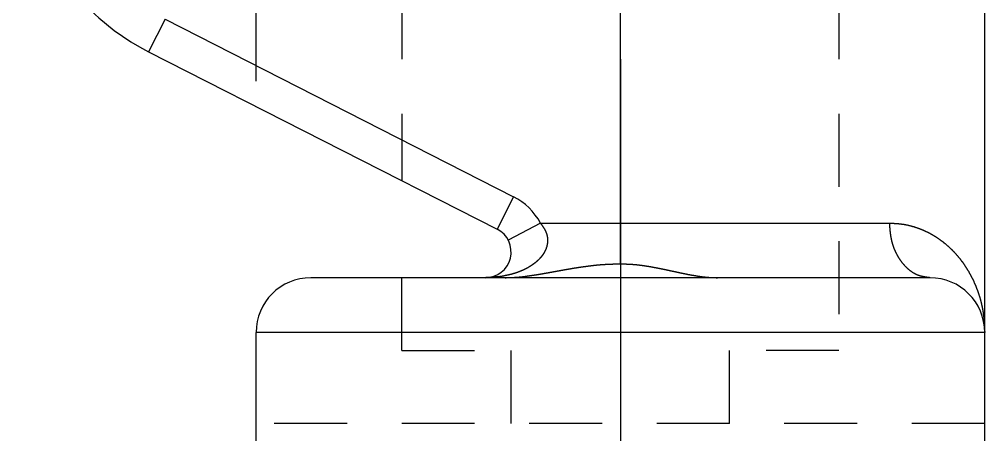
# Model space of a CAD drawing. Extents: x 78 to 520, y 41 to 313.
# Drawn here: x 331.96 to 358.46, y 182.39 to 193.8 of the extents above; entities that cross this region are included whole.
import ezdxf

# ---------------------------------------------------------------- set-up
doc = ezdxf.new("R2010")
doc.units = 0
doc.linetypes.add('CENTER', pattern=[17.5, 13, -1.5, 1.5, -1.5])
doc.linetypes.add('DASHED', pattern=[3.5, 2, -1.5])
doc.layers.get('0').update_dxf_attribs({"linetype": 'CONTINUOUS'})
doc.layers.add('CENTER', color=1, linetype='CENTER')

msp = doc.modelspace()

# ---------------------------------------------------------------- linework, layer by layer
at = {"color": 3, "linetype": 'DASHED'}
for p, q in [((342.455, 208.703), (342.455, 189.381)), ((354.455, 208.703), (354.455, 184.703)), ((342.455, 184.703), (342.455, 186.703)), ((342.455, 184.703), (345.455, 184.703)), ((345.455, 182.703), (345.455, 184.703)), ((351.455, 182.703), (351.455, 184.703)), ((354.455, 184.703), (351.455, 184.703)), ((358.455, 182.703), (338.455, 182.703))]:
    msp.add_line(p, q, dxfattribs=at)
at = {"color": 7, "linetype": 'CONTINUOUS'}
for p, q in [((358.455, 178.703), (358.455, 207.203)), ((348.455, 187.085), (348.455, 204.203)), ((335.959, 193.802), (335.505, 192.911)), ((335.959, 193.802), (345.524, 188.929)), ((335.505, 192.911), (345.07, 188.037)), ((345.524, 188.929), (345.07, 188.037)), ((346.259, 188.203), (345.374, 187.737)), ((346.259, 188.203), (355.847, 188.203)), ((356.955, 186.703), (339.955, 186.703)), ((358.455, 185.203), (338.455, 185.203)), ((338.455, 178.703), (338.455, 185.203))]:
    msp.add_line(p, q, dxfattribs=at)
at = {"color": 7}
for points in [[(346.26, 188.203, 0), (346.264, 188.198, 0), (346.267, 188.193, 0), (346.271, 188.188, 0), (346.275, 188.182, 0), (346.279, 188.177, 0), (346.283, 188.172, 0), (346.287, 188.166, 0), (346.291, 188.161, 0), (346.295, 188.156, 0), (346.299, 188.151, 0), (346.302, 188.145, 0), (346.306, 188.14, 0), (346.31, 188.135, 0), (346.314, 188.129, 0), (346.318, 188.124, 0), (346.321, 188.118, 0), (346.325, 188.113, 0), (346.329, 188.108, 0), (346.332, 188.102, 0), (346.336, 188.097, 0), (346.34, 188.091, 0), (346.343, 188.086, 0), (346.347, 188.08, 0), (346.35, 188.075, 0), (346.354, 188.07, 0), (346.357, 188.064, 0), (346.361, 188.058, 0), (346.364, 188.053, 0), (346.367, 188.047, 0), (346.37, 188.042, 0), (346.374, 188.036, 0), (346.377, 188.03, 0), (346.38, 188.025, 0), (346.383, 188.019, 0), (346.386, 188.013, 0), (346.389, 188.008, 0), (346.392, 188.002, 0), (346.395, 187.996, 0), (346.398, 187.99, 0), (346.4, 187.984, 0), (346.403, 187.978, 0), (346.406, 187.972, 0), (346.408, 187.966, 0), (346.411, 187.96, 0), (346.413, 187.954, 0), (346.415, 187.948, 0), (346.418, 187.942, 0), (346.42, 187.936, 0), (346.422, 187.93, 0), (346.424, 187.924, 0), (346.426, 187.918, 0), (346.428, 187.911, 0), (346.43, 187.905, 0), (346.432, 187.899, 0), (346.434, 187.893, 0), (346.435, 187.886, 0), (346.437, 187.88, 0), (346.439, 187.874, 0), (346.44, 187.867, 0), (346.442, 187.861, 0), (346.443, 187.854, 0), (346.444, 187.848, 0), (346.445, 187.841, 0), (346.447, 187.835, 0), (346.448, 187.829, 0), (346.449, 187.822, 0), (346.45, 187.816, 0), (346.451, 187.809, 0), (346.451, 187.803, 0), (346.452, 187.796, 0), (346.453, 187.789, 0), (346.453, 187.783, 0), (346.454, 187.776, 0), (346.454, 187.77, 0), (346.455, 187.763, 0), (346.455, 187.757, 0), (346.455, 187.75, 0), (346.456, 187.744, 0), (346.456, 187.737, 0), (346.456, 187.731, 0), (346.456, 187.724, 0), (346.456, 187.717, 0), (346.455, 187.711, 0), (346.455, 187.704, 0), (346.455, 187.698, 0), (346.455, 187.691, 0), (346.454, 187.685, 0), (346.454, 187.678, 0), (346.453, 187.672, 0), (346.453, 187.665, 0), (346.452, 187.659, 0), (346.451, 187.652, 0), (346.45, 187.646, 0), (346.449, 187.639, 0), (346.448, 187.633, 0), (346.447, 187.626, 0), (346.446, 187.62, 0), (346.445, 187.613, 0), (346.444, 187.607, 0), (346.443, 187.601, 0), (346.441, 187.594, 0), (346.44, 187.588, 0), (346.438, 187.581, 0), (346.437, 187.575, 0), (346.435, 187.569, 0), (346.434, 187.562, 0), (346.432, 187.556, 0), (346.43, 187.55, 0), (346.428, 187.544, 0), (346.426, 187.537, 0), (346.424, 187.531, 0), (346.422, 187.525, 0), (346.42, 187.519, 0), (346.418, 187.512, 0), (346.416, 187.506, 0), (346.414, 187.5, 0), (346.411, 187.494, 0), (346.409, 187.488, 0), (346.406, 187.482, 0), (346.404, 187.476, 0), (346.401, 187.47, 0), (346.399, 187.464, 0), (346.396, 187.458, 0), (346.393, 187.452, 0), (346.391, 187.446, 0), (346.388, 187.44, 0), (346.385, 187.434, 0), (346.382, 187.429, 0), (346.379, 187.423, 0), (346.376, 187.417, 0), (346.373, 187.411, 0), (346.37, 187.406, 0), (346.367, 187.4, 0), (346.363, 187.394, 0), (346.36, 187.388, 0), (346.357, 187.383, 0), (346.353, 187.377, 0), (346.35, 187.372, 0), (346.347, 187.366, 0), (346.343, 187.361, 0), (346.34, 187.355, 0), (346.336, 187.35, 0), (346.332, 187.344, 0), (346.329, 187.339, 0), (346.325, 187.333, 0), (346.321, 187.328, 0), (346.317, 187.323, 0), (346.314, 187.317, 0), (346.31, 187.312, 0), (346.306, 187.307, 0), (346.302, 187.302, 0), (346.298, 187.296, 0), (346.294, 187.291, 0), (346.29, 187.286, 0), (346.286, 187.281, 0), (346.282, 187.276, 0), (346.278, 187.271, 0), (346.273, 187.266, 0), (346.269, 187.261, 0), (346.265, 187.256, 0), (346.261, 187.251, 0), (346.256, 187.246, 0), (346.252, 187.241, 0), (346.248, 187.237, 0), (346.243, 187.232, 0), (346.239, 187.227, 0), (346.234, 187.222, 0), (346.23, 187.217, 0), (346.225, 187.213, 0), (346.221, 187.208, 0), (346.216, 187.203, 0), (346.212, 187.199, 0), (346.207, 187.194, 0), (346.202, 187.19, 0), (346.198, 187.185, 0), (346.193, 187.181, 0), (346.188, 187.176, 0), (346.183, 187.172, 0), (346.179, 187.167, 0), (346.174, 187.163, 0), (346.169, 187.159, 0), (346.164, 187.154, 0), (346.159, 187.15, 0), (346.154, 187.146, 0), (346.149, 187.141, 0), (346.144, 187.137, 0), (346.139, 187.133, 0), (346.134, 187.129, 0), (346.129, 187.125, 0), (346.124, 187.12, 0), (346.119, 187.116, 0), (346.114, 187.112, 0), (346.109, 187.108, 0), (346.104, 187.104, 0), (346.099, 187.1, 0), (346.094, 187.096, 0), (346.088, 187.092, 0), (346.083, 187.088, 0), (346.078, 187.084, 0), (346.073, 187.081, 0), (346.068, 187.077, 0), (346.062, 187.073, 0), (346.057, 187.069, 0), (346.052, 187.065, 0), (346.046, 187.062, 0), (346.041, 187.058, 0), (346.036, 187.054, 0), (346.03, 187.05, 0), (346.025, 187.047, 0), (346.019, 187.043, 0), (346.014, 187.04, 0), (346.009, 187.036, 0), (346.003, 187.032, 0), (345.998, 187.029, 0), (345.992, 187.025, 0), (345.987, 187.022, 0), (345.981, 187.018, 0), (345.976, 187.015, 0), (345.97, 187.012, 0), (345.965, 187.008, 0), (345.959, 187.005, 0), (345.953, 187.001, 0), (345.948, 186.998, 0), (345.942, 186.995, 0), (345.937, 186.992, 0), (345.931, 186.988, 0), (345.925, 186.985, 0), (345.92, 186.982, 0), (345.914, 186.979, 0), (345.908, 186.976, 0), (345.902, 186.972, 0), (345.897, 186.969, 0), (345.891, 186.966, 0), (345.885, 186.963, 0), (345.88, 186.96, 0), (345.874, 186.957, 0), (345.868, 186.954, 0), (345.862, 186.951, 0), (345.856, 186.948, 0), (345.851, 186.945, 0), (345.845, 186.942, 0), (345.839, 186.939, 0), (345.833, 186.936, 0), (345.827, 186.933, 0), (345.821, 186.93, 0), (345.816, 186.928, 0), (345.81, 186.925, 0), (345.804, 186.922, 0), (345.798, 186.919, 0), (345.792, 186.916, 0), (345.786, 186.914, 0), (345.78, 186.911, 0), (345.774, 186.908, 0), (345.768, 186.905, 0), (345.762, 186.903, 0), (345.756, 186.9, 0), (345.75, 186.898, 0), (345.745, 186.895, 0), (345.739, 186.892, 0), (345.733, 186.89, 0), (345.727, 186.887, 0), (345.721, 186.885, 0), (345.715, 186.882, 0), (345.708, 186.88, 0), (345.702, 186.877, 0), (345.696, 186.875, 0), (345.69, 186.872, 0), (345.684, 186.87, 0), (345.678, 186.868, 0), (345.672, 186.865, 0), (345.666, 186.863, 0), (345.66, 186.861, 0), (345.654, 186.858, 0), (345.648, 186.856, 0), (345.642, 186.854, 0), (345.636, 186.852, 0), (345.629, 186.849, 0), (345.623, 186.847, 0), (345.617, 186.845, 0), (345.611, 186.843, 0), (345.605, 186.841, 0), (345.599, 186.839, 0), (345.593, 186.836, 0), (345.586, 186.834, 0), (345.58, 186.832, 0), (345.574, 186.83, 0), (345.568, 186.828, 0), (345.562, 186.826, 0), (345.555, 186.824, 0), (345.549, 186.822, 0), (345.543, 186.821, 0), (345.537, 186.819, 0), (345.531, 186.817, 0), (345.524, 186.815, 0), (345.518, 186.813, 0), (345.512, 186.811, 0), (345.506, 186.809, 0), (345.499, 186.808, 0), (345.493, 186.806, 0), (345.487, 186.804, 0), (345.481, 186.803, 0), (345.474, 186.801, 0), (345.468, 186.799, 0), (345.462, 186.798, 0), (345.455, 186.796, 0), (345.449, 186.794, 0), (345.443, 186.793, 0), (345.437, 186.791, 0), (345.43, 186.79, 0), (345.424, 186.788, 0), (345.418, 186.786, 0), (345.411, 186.785, 0), (345.405, 186.783, 0), (345.399, 186.782, 0), (345.392, 186.781, 0), (345.386, 186.779, 0), (345.38, 186.778, 0), (345.373, 186.776, 0), (345.367, 186.775, 0), (345.361, 186.773, 0), (345.354, 186.772, 0), (345.348, 186.771, 0), (345.341, 186.769, 0), (345.335, 186.768, 0), (345.329, 186.767, 0), (345.322, 186.765, 0), (345.316, 186.764, 0), (345.31, 186.763, 0), (345.303, 186.761, 0), (345.297, 186.76, 0), (345.291, 186.759, 0), (345.284, 186.757, 0), (345.278, 186.756, 0), (345.271, 186.755, 0), (345.265, 186.753, 0), (345.259, 186.752, 0), (345.252, 186.751, 0), (345.246, 186.75, 0), (345.239, 186.748, 0), (345.233, 186.747, 0), (345.227, 186.746, 0), (345.22, 186.745, 0), (345.214, 186.744, 0), (345.207, 186.742, 0), (345.201, 186.741, 0), (345.195, 186.74, 0), (345.188, 186.739, 0), (345.182, 186.737, 0), (345.175, 186.736, 0), (345.169, 186.735, 0), (345.163, 186.734, 0)], [(355.847, 188.203, 0), (355.858, 188.203, 0), (355.868, 188.202, 0), (355.879, 188.202, 0), (355.89, 188.201, 0), (355.9, 188.201, 0), (355.911, 188.2, 0), (355.921, 188.2, 0), (355.932, 188.199, 0), (355.943, 188.199, 0), (355.953, 188.198, 0), (355.964, 188.198, 0), (355.975, 188.197, 0), (355.985, 188.196, 0), (355.996, 188.196, 0), (356.006, 188.195, 0), (356.017, 188.194, 0), (356.028, 188.194, 0), (356.038, 188.193, 0), (356.049, 188.192, 0), (356.059, 188.191, 0), (356.07, 188.19, 0), (356.081, 188.19, 0), (356.091, 188.189, 0), (356.102, 188.188, 0), (356.112, 188.187, 0), (356.123, 188.185, 0), (356.133, 188.184, 0), (356.144, 188.183, 0), (356.154, 188.182, 0), (356.165, 188.181, 0), (356.175, 188.179, 0), (356.186, 188.178, 0), (356.196, 188.176, 0), (356.207, 188.175, 0), (356.217, 188.173, 0), (356.228, 188.172, 0), (356.238, 188.17, 0), (356.249, 188.168, 0), (356.259, 188.166, 0), (356.27, 188.164, 0), (356.28, 188.162, 0), (356.291, 188.16, 0), (356.301, 188.158, 0), (356.311, 188.156, 0), (356.322, 188.154, 0), (356.332, 188.152, 0), (356.343, 188.15, 0), (356.353, 188.147, 0), (356.363, 188.145, 0), (356.374, 188.142, 0), (356.384, 188.14, 0), (356.394, 188.137, 0), (356.405, 188.135, 0), (356.415, 188.132, 0), (356.425, 188.129, 0), (356.436, 188.127, 0), (356.446, 188.124, 0), (356.456, 188.121, 0), (356.466, 188.118, 0), (356.476, 188.115, 0), (356.487, 188.112, 0), (356.497, 188.109, 0), (356.507, 188.106, 0), (356.517, 188.103, 0), (356.527, 188.1, 0), (356.538, 188.096, 0), (356.548, 188.093, 0), (356.558, 188.09, 0), (356.568, 188.087, 0), (356.578, 188.083, 0), (356.588, 188.08, 0), (356.598, 188.076, 0), (356.608, 188.073, 0), (356.618, 188.069, 0), (356.628, 188.066, 0), (356.638, 188.062, 0), (356.648, 188.058, 0), (356.658, 188.055, 0), (356.668, 188.051, 0), (356.678, 188.047, 0), (356.688, 188.043, 0), (356.698, 188.039, 0), (356.708, 188.035, 0), (356.717, 188.031, 0), (356.727, 188.027, 0), (356.737, 188.023, 0), (356.747, 188.019, 0), (356.757, 188.015, 0), (356.766, 188.011, 0), (356.776, 188.007, 0), (356.786, 188.002, 0), (356.796, 187.998, 0), (356.805, 187.994, 0), (356.815, 187.989, 0), (356.825, 187.985, 0), (356.834, 187.98, 0), (356.844, 187.976, 0), (356.853, 187.971, 0), (356.863, 187.967, 0), (356.873, 187.962, 0), (356.882, 187.957, 0), (356.892, 187.952, 0), (356.901, 187.948, 0), (356.911, 187.943, 0), (356.92, 187.938, 0), (356.929, 187.933, 0), (356.939, 187.928, 0), (356.948, 187.923, 0), (356.958, 187.918, 0), (356.967, 187.913, 0), (356.976, 187.908, 0), (356.985, 187.903, 0), (356.995, 187.898, 0), (357.004, 187.892, 0), (357.013, 187.887, 0), (357.022, 187.882, 0), (357.032, 187.876, 0), (357.041, 187.871, 0), (357.05, 187.866, 0), (357.059, 187.86, 0), (357.068, 187.855, 0), (357.077, 187.849, 0), (357.086, 187.843, 0), (357.095, 187.838, 0), (357.104, 187.832, 0), (357.113, 187.826, 0), (357.122, 187.821, 0), (357.131, 187.815, 0), (357.14, 187.809, 0), (357.149, 187.803, 0), (357.158, 187.797, 0), (357.166, 187.791, 0), (357.175, 187.785, 0), (357.184, 187.779, 0), (357.193, 187.773, 0), (357.202, 187.767, 0), (357.21, 187.761, 0), (357.219, 187.755, 0), (357.228, 187.749, 0), (357.236, 187.743, 0), (357.245, 187.736, 0), (357.253, 187.73, 0), (357.262, 187.724, 0), (357.27, 187.718, 0), (357.279, 187.711, 0), (357.287, 187.705, 0), (357.296, 187.698, 0), (357.304, 187.692, 0), (357.313, 187.685, 0), (357.321, 187.679, 0), (357.329, 187.672, 0), (357.338, 187.665, 0), (357.346, 187.659, 0), (357.354, 187.652, 0), (357.362, 187.645, 0), (357.371, 187.639, 0), (357.379, 187.632, 0), (357.387, 187.625, 0), (357.395, 187.618, 0), (357.403, 187.611, 0), (357.411, 187.604, 0), (357.419, 187.597, 0), (357.427, 187.59, 0), (357.435, 187.583, 0), (357.443, 187.576, 0), (357.451, 187.569, 0), (357.459, 187.562, 0), (357.467, 187.555, 0), (357.475, 187.548, 0), (357.483, 187.541, 0), (357.49, 187.533, 0), (357.498, 187.526, 0), (357.506, 187.519, 0), (357.514, 187.512, 0), (357.521, 187.504, 0), (357.529, 187.497, 0), (357.536, 187.489, 0), (357.544, 187.482, 0), (357.552, 187.475, 0), (357.559, 187.467, 0), (357.567, 187.459, 0), (357.574, 187.452, 0), (357.582, 187.444, 0), (357.589, 187.437, 0), (357.596, 187.429, 0), (357.604, 187.421, 0), (357.611, 187.414, 0), (357.618, 187.406, 0), (357.626, 187.398, 0), (357.633, 187.39, 0), (357.64, 187.383, 0), (357.647, 187.375, 0), (357.654, 187.367, 0), (357.661, 187.359, 0), (357.669, 187.351, 0), (357.676, 187.343, 0), (357.683, 187.335, 0), (357.69, 187.327, 0), (357.697, 187.319, 0), (357.703, 187.311, 0), (357.71, 187.303, 0), (357.717, 187.295, 0), (357.724, 187.287, 0), (357.731, 187.279, 0), (357.738, 187.27, 0), (357.744, 187.262, 0), (357.751, 187.254, 0), (357.758, 187.246, 0), (357.765, 187.238, 0), (357.771, 187.229, 0), (357.778, 187.221, 0), (357.784, 187.213, 0), (357.791, 187.204, 0), (357.797, 187.196, 0), (357.804, 187.187, 0), (357.81, 187.179, 0), (357.817, 187.17, 0), (357.823, 187.162, 0), (357.83, 187.153, 0), (357.836, 187.145, 0), (357.842, 187.136, 0), (357.848, 187.128, 0), (357.855, 187.119, 0), (357.861, 187.111, 0), (357.867, 187.102, 0), (357.873, 187.093, 0), (357.879, 187.084, 0), (357.885, 187.076, 0), (357.891, 187.067, 0), (357.897, 187.058, 0), (357.903, 187.049, 0), (357.909, 187.041, 0), (357.915, 187.032, 0), (357.921, 187.023, 0), (357.927, 187.014, 0), (357.933, 187.005, 0), (357.939, 186.996, 0), (357.944, 186.987, 0), (357.95, 186.978, 0), (357.956, 186.97, 0), (357.962, 186.961, 0), (357.967, 186.952, 0), (357.973, 186.942, 0), (357.978, 186.933, 0), (357.984, 186.924, 0), (357.989, 186.915, 0), (357.995, 186.906, 0), (358, 186.897, 0), (358.006, 186.888, 0), (358.011, 186.879, 0), (358.017, 186.87, 0), (358.022, 186.86, 0), (358.027, 186.851, 0), (358.032, 186.842, 0), (358.038, 186.833, 0), (358.043, 186.823, 0), (358.048, 186.814, 0), (358.053, 186.805, 0), (358.058, 186.795, 0), (358.063, 186.786, 0), (358.068, 186.777, 0), (358.073, 186.767, 0), (358.078, 186.758, 0), (358.083, 186.749, 0), (358.088, 186.739, 0), (358.093, 186.73, 0), (358.098, 186.72, 0), (358.103, 186.711, 0), (358.107, 186.701, 0), (358.112, 186.692, 0), (358.117, 186.682, 0), (358.121, 186.673, 0), (358.126, 186.663, 0), (358.131, 186.654, 0), (358.135, 186.644, 0), (358.14, 186.634, 0), (358.144, 186.625, 0), (358.149, 186.615, 0), (358.153, 186.606, 0), (358.158, 186.596, 0), (358.162, 186.586, 0), (358.166, 186.576, 0), (358.171, 186.567, 0), (358.175, 186.557, 0), (358.179, 186.547, 0), (358.183, 186.538, 0), (358.188, 186.528, 0), (358.192, 186.518, 0), (358.196, 186.508, 0), (358.2, 186.498, 0), (358.204, 186.489, 0), (358.208, 186.479, 0), (358.212, 186.469, 0), (358.216, 186.459, 0), (358.22, 186.449, 0), (358.224, 186.439, 0), (358.228, 186.429, 0), (358.232, 186.42, 0), (358.235, 186.41, 0), (358.239, 186.4, 0), (358.243, 186.39, 0), (358.247, 186.38, 0), (358.25, 186.37, 0), (358.254, 186.36, 0), (358.258, 186.35, 0), (358.261, 186.34, 0), (358.265, 186.33, 0), (358.268, 186.32, 0), (358.272, 186.31, 0), (358.275, 186.3, 0), (358.279, 186.29, 0), (358.282, 186.28, 0), (358.286, 186.269, 0), (358.289, 186.259, 0), (358.292, 186.249, 0), (358.296, 186.239, 0), (358.299, 186.229, 0), (358.302, 186.219, 0), (358.305, 186.209, 0), (358.309, 186.199, 0), (358.312, 186.188, 0), (358.315, 186.178, 0), (358.318, 186.168, 0), (358.321, 186.158, 0), (358.324, 186.148, 0), (358.327, 186.137, 0), (358.33, 186.127, 0), (358.333, 186.117, 0), (358.336, 186.107, 0), (358.338, 186.096, 0), (358.341, 186.086, 0), (358.344, 186.076, 0), (358.347, 186.066, 0), (358.349, 186.055, 0), (358.352, 186.045, 0), (358.355, 186.035, 0), (358.357, 186.024, 0), (358.36, 186.014, 0), (358.362, 186.004, 0), (358.365, 185.993, 0), (358.367, 185.983, 0), (358.37, 185.973, 0), (358.372, 185.962, 0), (358.374, 185.952, 0), (358.377, 185.942, 0), (358.379, 185.931, 0), (358.381, 185.921, 0), (358.383, 185.91, 0), (358.385, 185.9, 0), (358.388, 185.89, 0), (358.39, 185.879, 0), (358.392, 185.869, 0), (358.394, 185.858, 0), (358.396, 185.848, 0), (358.397, 185.837, 0), (358.399, 185.827, 0), (358.401, 185.817, 0), (358.403, 185.806, 0), (358.405, 185.796, 0), (358.406, 185.785, 0), (358.408, 185.775, 0), (358.41, 185.764, 0), (358.411, 185.754, 0), (358.413, 185.743, 0), (358.414, 185.733, 0), (358.416, 185.722, 0), (358.417, 185.712, 0), (358.418, 185.701, 0), (358.42, 185.691, 0), (358.421, 185.68, 0), (358.422, 185.67, 0), (358.424, 185.659, 0), (358.425, 185.649, 0), (358.426, 185.638, 0), (358.427, 185.627, 0), (358.428, 185.617, 0), (358.429, 185.606, 0), (358.43, 185.596, 0), (358.431, 185.585, 0), (358.432, 185.575, 0), (358.433, 185.564, 0), (358.434, 185.554, 0), (358.435, 185.543, 0), (358.436, 185.532, 0), (358.437, 185.522, 0), (358.438, 185.511, 0), (358.439, 185.501, 0), (358.439, 185.49, 0), (358.44, 185.479, 0), (358.441, 185.469, 0), (358.442, 185.458, 0), (358.442, 185.448, 0), (358.443, 185.437, 0), (358.444, 185.426, 0), (358.444, 185.416, 0), (358.445, 185.405, 0), (358.446, 185.395, 0), (358.446, 185.384, 0), (358.447, 185.373, 0), (358.448, 185.363, 0), (358.448, 185.352, 0), (358.449, 185.342, 0), (358.449, 185.331, 0), (358.45, 185.32, 0), (358.451, 185.31, 0), (358.451, 185.299, 0), (358.452, 185.288, 0), (358.452, 185.278, 0), (358.453, 185.267, 0), (358.453, 185.257, 0), (358.454, 185.246, 0), (358.454, 185.235, 0), (358.455, 185.225, 0), (358.455, 185.214, 0), (358.456, 185.203, 0)], [(356.956, 186.703, 0), (356.948, 186.704, 0), (356.94, 186.705, 0), (356.932, 186.707, 0), (356.923, 186.708, 0), (356.915, 186.709, 0), (356.907, 186.71, 0), (356.899, 186.711, 0), (356.891, 186.712, 0), (356.883, 186.713, 0), (356.875, 186.714, 0), (356.867, 186.715, 0), (356.859, 186.717, 0), (356.851, 186.718, 0), (356.843, 186.719, 0), (356.835, 186.72, 0), (356.827, 186.722, 0), (356.819, 186.723, 0), (356.811, 186.724, 0), (356.803, 186.726, 0), (356.795, 186.727, 0), (356.787, 186.729, 0), (356.779, 186.73, 0), (356.771, 186.732, 0), (356.763, 186.733, 0), (356.755, 186.735, 0), (356.747, 186.737, 0), (356.74, 186.738, 0), (356.732, 186.74, 0), (356.724, 186.742, 0), (356.716, 186.744, 0), (356.708, 186.746, 0), (356.701, 186.748, 0), (356.693, 186.75, 0), (356.685, 186.752, 0), (356.678, 186.755, 0), (356.67, 186.757, 0), (356.662, 186.759, 0), (356.655, 186.762, 0), (356.647, 186.764, 0), (356.64, 186.767, 0), (356.632, 186.77, 0), (356.625, 186.772, 0), (356.617, 186.775, 0), (356.61, 186.778, 0), (356.602, 186.781, 0), (356.595, 186.784, 0), (356.588, 186.788, 0), (356.58, 186.791, 0), (356.573, 186.794, 0), (356.566, 186.798, 0), (356.559, 186.801, 0), (356.552, 186.805, 0), (356.544, 186.809, 0), (356.537, 186.812, 0), (356.53, 186.816, 0), (356.523, 186.82, 0), (356.516, 186.824, 0), (356.509, 186.828, 0), (356.502, 186.832, 0), (356.495, 186.836, 0), (356.489, 186.841, 0), (356.482, 186.845, 0), (356.475, 186.849, 0), (356.468, 186.854, 0), (356.461, 186.858, 0), (356.455, 186.863, 0), (356.448, 186.868, 0), (356.442, 186.872, 0), (356.435, 186.877, 0), (356.428, 186.882, 0), (356.422, 186.887, 0), (356.415, 186.892, 0), (356.409, 186.897, 0), (356.403, 186.902, 0), (356.396, 186.907, 0), (356.39, 186.912, 0), (356.384, 186.917, 0), (356.377, 186.923, 0), (356.371, 186.928, 0), (356.365, 186.933, 0), (356.359, 186.939, 0), (356.353, 186.944, 0), (356.347, 186.949, 0), (356.341, 186.955, 0), (356.335, 186.96, 0), (356.329, 186.966, 0), (356.323, 186.972, 0), (356.317, 186.977, 0), (356.311, 186.983, 0), (356.305, 186.989, 0), (356.3, 186.995, 0), (356.294, 187, 0), (356.288, 187.006, 0), (356.283, 187.012, 0), (356.277, 187.018, 0), (356.271, 187.024, 0), (356.266, 187.03, 0), (356.26, 187.036, 0), (356.255, 187.042, 0), (356.25, 187.048, 0), (356.244, 187.054, 0), (356.239, 187.06, 0), (356.234, 187.066, 0), (356.228, 187.072, 0), (356.223, 187.078, 0), (356.218, 187.085, 0), (356.213, 187.091, 0), (356.208, 187.097, 0), (356.203, 187.103, 0), (356.198, 187.11, 0), (356.193, 187.116, 0), (356.188, 187.122, 0), (356.183, 187.129, 0), (356.178, 187.135, 0), (356.173, 187.142, 0), (356.169, 187.148, 0), (356.164, 187.155, 0), (356.159, 187.161, 0), (356.154, 187.168, 0), (356.15, 187.174, 0), (356.145, 187.181, 0), (356.141, 187.188, 0), (356.136, 187.194, 0), (356.132, 187.201, 0), (356.127, 187.208, 0), (356.123, 187.215, 0), (356.118, 187.221, 0), (356.114, 187.228, 0), (356.11, 187.235, 0), (356.105, 187.242, 0), (356.101, 187.249, 0), (356.097, 187.255, 0), (356.093, 187.262, 0), (356.089, 187.269, 0), (356.085, 187.276, 0), (356.08, 187.283, 0), (356.076, 187.29, 0), (356.072, 187.297, 0), (356.069, 187.304, 0), (356.065, 187.311, 0), (356.061, 187.318, 0), (356.057, 187.325, 0), (356.053, 187.333, 0), (356.049, 187.34, 0), (356.045, 187.347, 0), (356.042, 187.354, 0), (356.038, 187.361, 0), (356.034, 187.368, 0), (356.031, 187.376, 0), (356.027, 187.383, 0), (356.024, 187.39, 0), (356.02, 187.397, 0), (356.017, 187.405, 0), (356.013, 187.412, 0), (356.01, 187.419, 0), (356.007, 187.427, 0), (356.003, 187.434, 0), (356, 187.441, 0), (355.997, 187.449, 0), (355.993, 187.456, 0), (355.99, 187.464, 0), (355.987, 187.471, 0), (355.984, 187.479, 0), (355.981, 187.486, 0), (355.978, 187.494, 0), (355.975, 187.501, 0), (355.972, 187.509, 0), (355.969, 187.516, 0), (355.966, 187.524, 0), (355.963, 187.531, 0), (355.961, 187.539, 0), (355.958, 187.546, 0), (355.955, 187.554, 0), (355.952, 187.562, 0), (355.95, 187.569, 0), (355.947, 187.577, 0), (355.944, 187.585, 0), (355.942, 187.592, 0), (355.939, 187.6, 0), (355.937, 187.608, 0), (355.935, 187.615, 0), (355.932, 187.623, 0), (355.93, 187.631, 0), (355.928, 187.638, 0), (355.925, 187.646, 0), (355.923, 187.654, 0), (355.921, 187.662, 0), (355.919, 187.67, 0), (355.917, 187.677, 0), (355.915, 187.685, 0), (355.913, 187.693, 0), (355.911, 187.701, 0), (355.909, 187.708, 0), (355.907, 187.716, 0), (355.905, 187.724, 0), (355.903, 187.732, 0), (355.901, 187.74, 0), (355.9, 187.748, 0), (355.898, 187.756, 0), (355.896, 187.763, 0), (355.895, 187.771, 0), (355.893, 187.779, 0), (355.892, 187.787, 0), (355.89, 187.795, 0), (355.889, 187.803, 0), (355.887, 187.811, 0), (355.886, 187.819, 0), (355.885, 187.827, 0), (355.883, 187.835, 0), (355.882, 187.842, 0), (355.881, 187.85, 0), (355.88, 187.858, 0), (355.878, 187.866, 0), (355.877, 187.874, 0), (355.876, 187.882, 0), (355.875, 187.89, 0), (355.874, 187.898, 0), (355.873, 187.906, 0), (355.872, 187.914, 0), (355.871, 187.922, 0), (355.87, 187.93, 0), (355.869, 187.938, 0), (355.868, 187.946, 0), (355.867, 187.954, 0), (355.866, 187.962, 0), (355.865, 187.97, 0), (355.865, 187.978, 0), (355.864, 187.986, 0), (355.863, 187.994, 0), (355.862, 188.002, 0), (355.862, 188.01, 0), (355.861, 188.018, 0), (355.86, 188.026, 0), (355.859, 188.034, 0), (355.859, 188.042, 0), (355.858, 188.05, 0), (355.857, 188.058, 0), (355.857, 188.066, 0), (355.856, 188.074, 0), (355.855, 188.083, 0), (355.855, 188.091, 0), (355.854, 188.099, 0), (355.854, 188.107, 0), (355.853, 188.115, 0), (355.853, 188.123, 0), (355.852, 188.131, 0), (355.851, 188.139, 0), (355.851, 188.147, 0), (355.85, 188.155, 0), (355.85, 188.163, 0), (355.849, 188.171, 0), (355.849, 188.179, 0), (355.848, 188.187, 0), (355.848, 188.195, 0), (355.847, 188.203, 0)], [(345.294, 186.703, 0), (345.303, 186.704, 0), (345.312, 186.704, 0), (345.321, 186.704, 0), (345.33, 186.705, 0), (345.339, 186.705, 0), (345.348, 186.705, 0), (345.357, 186.706, 0), (345.366, 186.706, 0), (345.375, 186.706, 0), (345.384, 186.707, 0), (345.393, 186.707, 0), (345.403, 186.707, 0), (345.412, 186.708, 0), (345.421, 186.708, 0), (345.43, 186.708, 0), (345.439, 186.709, 0), (345.448, 186.709, 0), (345.457, 186.709, 0), (345.466, 186.71, 0), (345.475, 186.71, 0), (345.484, 186.711, 0), (345.493, 186.711, 0), (345.502, 186.712, 0), (345.512, 186.712, 0), (345.521, 186.713, 0), (345.53, 186.713, 0), (345.539, 186.714, 0), (345.548, 186.714, 0), (345.557, 186.715, 0), (345.566, 186.715, 0), (345.575, 186.716, 0), (345.584, 186.716, 0), (345.593, 186.717, 0), (345.602, 186.718, 0), (345.611, 186.718, 0), (345.62, 186.719, 0), (345.629, 186.72, 0), (345.638, 186.72, 0), (345.647, 186.721, 0), (345.657, 186.722, 0), (345.666, 186.723, 0), (345.675, 186.723, 0), (345.684, 186.724, 0), (345.693, 186.725, 0), (345.702, 186.726, 0), (345.711, 186.727, 0), (345.72, 186.728, 0), (345.729, 186.729, 0), (345.738, 186.73, 0), (345.747, 186.73, 0), (345.756, 186.731, 0), (345.765, 186.732, 0), (345.774, 186.733, 0), (345.783, 186.735, 0), (345.792, 186.736, 0), (345.801, 186.737, 0), (345.81, 186.738, 0), (345.819, 186.739, 0), (345.828, 186.74, 0), (345.837, 186.741, 0), (345.846, 186.742, 0), (345.855, 186.743, 0), (345.864, 186.745, 0), (345.873, 186.746, 0), (345.882, 186.747, 0), (345.891, 186.748, 0), (345.9, 186.749, 0), (345.909, 186.751, 0), (345.918, 186.752, 0), (345.927, 186.753, 0), (345.936, 186.754, 0), (345.945, 186.756, 0), (345.954, 186.757, 0), (345.963, 186.758, 0), (345.972, 186.76, 0), (345.981, 186.761, 0), (345.99, 186.762, 0), (345.999, 186.764, 0), (346.008, 186.765, 0), (346.017, 186.766, 0), (346.026, 186.768, 0), (346.035, 186.769, 0), (346.044, 186.77, 0), (346.053, 186.772, 0), (346.062, 186.773, 0), (346.071, 186.775, 0), (346.08, 186.776, 0), (346.089, 186.777, 0), (346.098, 186.779, 0), (346.107, 186.78, 0), (346.116, 186.782, 0), (346.125, 186.783, 0), (346.134, 186.784, 0), (346.143, 186.786, 0), (346.152, 186.787, 0), (346.161, 186.789, 0), (346.17, 186.79, 0), (346.179, 186.792, 0), (346.188, 186.793, 0), (346.197, 186.795, 0), (346.206, 186.796, 0), (346.215, 186.798, 0), (346.224, 186.799, 0), (346.233, 186.801, 0), (346.242, 186.802, 0), (346.251, 186.804, 0), (346.26, 186.805, 0), (346.269, 186.807, 0), (346.278, 186.808, 0), (346.286, 186.81, 0), (346.295, 186.811, 0), (346.304, 186.813, 0), (346.313, 186.814, 0), (346.322, 186.816, 0), (346.331, 186.817, 0), (346.34, 186.819, 0), (346.349, 186.82, 0), (346.358, 186.822, 0), (346.367, 186.823, 0), (346.376, 186.825, 0), (346.385, 186.827, 0), (346.394, 186.828, 0), (346.403, 186.83, 0), (346.412, 186.831, 0), (346.421, 186.833, 0), (346.43, 186.834, 0), (346.439, 186.836, 0), (346.448, 186.838, 0), (346.457, 186.839, 0), (346.465, 186.841, 0), (346.474, 186.842, 0), (346.483, 186.844, 0), (346.492, 186.846, 0), (346.501, 186.847, 0), (346.51, 186.849, 0), (346.519, 186.85, 0), (346.528, 186.852, 0), (346.537, 186.854, 0), (346.546, 186.855, 0), (346.555, 186.857, 0), (346.564, 186.858, 0), (346.573, 186.86, 0), (346.582, 186.862, 0), (346.591, 186.863, 0), (346.6, 186.865, 0), (346.609, 186.867, 0), (346.618, 186.868, 0), (346.626, 186.87, 0), (346.635, 186.871, 0), (346.644, 186.873, 0), (346.653, 186.875, 0), (346.662, 186.876, 0), (346.671, 186.878, 0), (346.68, 186.88, 0), (346.689, 186.881, 0), (346.698, 186.883, 0), (346.707, 186.884, 0), (346.716, 186.886, 0), (346.725, 186.888, 0), (346.734, 186.889, 0), (346.743, 186.891, 0), (346.752, 186.893, 0), (346.761, 186.894, 0), (346.77, 186.896, 0), (346.778, 186.897, 0), (346.787, 186.899, 0), (346.796, 186.901, 0), (346.805, 186.902, 0), (346.814, 186.904, 0), (346.823, 186.906, 0), (346.832, 186.907, 0), (346.841, 186.909, 0), (346.85, 186.91, 0), (346.859, 186.912, 0), (346.868, 186.914, 0), (346.877, 186.915, 0), (346.886, 186.917, 0), (346.895, 186.918, 0), (346.904, 186.92, 0), (346.913, 186.922, 0), (346.922, 186.923, 0), (346.931, 186.925, 0), (346.939, 186.926, 0), (346.948, 186.928, 0), (346.957, 186.93, 0), (346.966, 186.931, 0), (346.975, 186.933, 0), (346.984, 186.934, 0), (346.993, 186.936, 0), (347.002, 186.937, 0), (347.011, 186.939, 0), (347.02, 186.94, 0), (347.029, 186.942, 0), (347.038, 186.944, 0), (347.047, 186.945, 0), (347.056, 186.947, 0), (347.065, 186.948, 0), (347.074, 186.95, 0), (347.083, 186.951, 0), (347.092, 186.953, 0), (347.101, 186.954, 0), (347.11, 186.956, 0), (347.119, 186.957, 0), (347.128, 186.959, 0), (347.136, 186.96, 0), (347.145, 186.962, 0), (347.154, 186.963, 0), (347.163, 186.965, 0), (347.172, 186.966, 0), (347.181, 186.968, 0), (347.19, 186.969, 0), (347.199, 186.971, 0), (347.208, 186.972, 0), (347.217, 186.973, 0), (347.226, 186.975, 0), (347.235, 186.976, 0), (347.244, 186.978, 0), (347.253, 186.979, 0), (347.262, 186.981, 0), (347.271, 186.982, 0), (347.28, 186.983, 0), (347.289, 186.985, 0), (347.298, 186.986, 0), (347.307, 186.988, 0), (347.316, 186.989, 0), (347.325, 186.99, 0), (347.334, 186.992, 0), (347.343, 186.993, 0), (347.352, 186.994, 0), (347.361, 186.996, 0), (347.37, 186.997, 0), (347.379, 186.998, 0), (347.388, 187, 0), (347.397, 187.001, 0), (347.406, 187.002, 0), (347.415, 187.004, 0), (347.424, 187.005, 0), (347.433, 187.006, 0), (347.442, 187.008, 0), (347.451, 187.009, 0), (347.46, 187.01, 0), (347.469, 187.011, 0), (347.478, 187.013, 0), (347.487, 187.014, 0), (347.496, 187.015, 0), (347.505, 187.016, 0), (347.514, 187.018, 0), (347.523, 187.019, 0), (347.532, 187.02, 0), (347.541, 187.021, 0), (347.55, 187.022, 0), (347.559, 187.024, 0), (347.568, 187.025, 0), (347.577, 187.026, 0), (347.586, 187.027, 0), (347.595, 187.028, 0), (347.604, 187.029, 0), (347.613, 187.03, 0), (347.622, 187.032, 0), (347.631, 187.033, 0), (347.64, 187.034, 0), (347.649, 187.035, 0), (347.658, 187.036, 0), (347.667, 187.037, 0), (347.676, 187.038, 0), (347.685, 187.039, 0), (347.694, 187.04, 0), (347.703, 187.041, 0), (347.712, 187.042, 0), (347.721, 187.043, 0), (347.73, 187.044, 0), (347.739, 187.045, 0), (347.748, 187.046, 0), (347.757, 187.047, 0), (347.766, 187.048, 0), (347.775, 187.049, 0), (347.784, 187.05, 0), (347.794, 187.051, 0), (347.803, 187.052, 0), (347.812, 187.053, 0), (347.821, 187.054, 0), (347.83, 187.055, 0), (347.839, 187.056, 0), (347.848, 187.056, 0), (347.857, 187.057, 0), (347.866, 187.058, 0), (347.875, 187.059, 0), (347.884, 187.06, 0), (347.893, 187.061, 0), (347.902, 187.061, 0), (347.911, 187.062, 0), (347.92, 187.063, 0), (347.929, 187.064, 0), (347.938, 187.064, 0), (347.947, 187.065, 0), (347.956, 187.066, 0), (347.966, 187.066, 0), (347.975, 187.067, 0), (347.984, 187.068, 0), (347.993, 187.068, 0), (348.002, 187.069, 0), (348.011, 187.07, 0), (348.02, 187.07, 0), (348.029, 187.071, 0), (348.038, 187.071, 0), (348.047, 187.072, 0), (348.056, 187.072, 0), (348.065, 187.073, 0), (348.074, 187.073, 0), (348.083, 187.074, 0), (348.092, 187.074, 0), (348.102, 187.075, 0), (348.111, 187.075, 0), (348.12, 187.076, 0), (348.129, 187.076, 0), (348.138, 187.076, 0), (348.147, 187.077, 0), (348.156, 187.077, 0), (348.165, 187.078, 0), (348.174, 187.078, 0), (348.183, 187.078, 0), (348.192, 187.079, 0), (348.201, 187.079, 0), (348.21, 187.079, 0), (348.22, 187.08, 0), (348.229, 187.08, 0), (348.238, 187.08, 0), (348.247, 187.08, 0), (348.256, 187.081, 0), (348.265, 187.081, 0), (348.274, 187.081, 0), (348.283, 187.081, 0), (348.292, 187.082, 0), (348.301, 187.082, 0), (348.31, 187.082, 0), (348.319, 187.082, 0), (348.329, 187.083, 0), (348.338, 187.083, 0), (348.347, 187.083, 0), (348.356, 187.083, 0), (348.365, 187.083, 0), (348.374, 187.084, 0), (348.383, 187.084, 0), (348.392, 187.084, 0), (348.401, 187.084, 0), (348.41, 187.084, 0), (348.419, 187.085, 0), (348.429, 187.085, 0), (348.438, 187.085, 0), (348.447, 187.085, 0), (348.456, 187.085, 0)], [(348.456, 187.085, 0), (348.463, 187.085, 0), (348.471, 187.085, 0), (348.479, 187.085, 0), (348.487, 187.085, 0), (348.494, 187.084, 0), (348.502, 187.084, 0), (348.51, 187.084, 0), (348.517, 187.084, 0), (348.525, 187.084, 0), (348.533, 187.083, 0), (348.54, 187.083, 0), (348.548, 187.083, 0), (348.556, 187.083, 0), (348.563, 187.082, 0), (348.571, 187.082, 0), (348.579, 187.082, 0), (348.586, 187.082, 0), (348.594, 187.081, 0), (348.602, 187.081, 0), (348.609, 187.081, 0), (348.617, 187.081, 0), (348.625, 187.08, 0), (348.632, 187.08, 0), (348.64, 187.08, 0), (348.648, 187.079, 0), (348.655, 187.079, 0), (348.663, 187.079, 0), (348.671, 187.078, 0), (348.678, 187.078, 0), (348.686, 187.078, 0), (348.694, 187.077, 0), (348.701, 187.077, 0), (348.709, 187.077, 0), (348.717, 187.076, 0), (348.724, 187.076, 0), (348.732, 187.075, 0), (348.74, 187.075, 0), (348.747, 187.074, 0), (348.755, 187.074, 0), (348.763, 187.073, 0), (348.77, 187.073, 0), (348.778, 187.072, 0), (348.786, 187.072, 0), (348.793, 187.071, 0), (348.801, 187.071, 0), (348.809, 187.07, 0), (348.816, 187.07, 0), (348.824, 187.069, 0), (348.832, 187.068, 0), (348.839, 187.068, 0), (348.847, 187.067, 0), (348.855, 187.066, 0), (348.862, 187.066, 0), (348.87, 187.065, 0), (348.878, 187.064, 0), (348.885, 187.063, 0), (348.893, 187.063, 0), (348.9, 187.062, 0), (348.908, 187.061, 0), (348.916, 187.06, 0), (348.923, 187.059, 0), (348.931, 187.059, 0), (348.939, 187.058, 0), (348.946, 187.057, 0), (348.954, 187.056, 0), (348.961, 187.055, 0), (348.969, 187.054, 0), (348.977, 187.053, 0), (348.984, 187.052, 0), (348.992, 187.051, 0), (349, 187.05, 0), (349.007, 187.049, 0), (349.015, 187.048, 0), (349.022, 187.047, 0), (349.03, 187.046, 0), (349.038, 187.045, 0), (349.045, 187.044, 0), (349.053, 187.043, 0), (349.061, 187.042, 0), (349.068, 187.041, 0), (349.076, 187.04, 0), (349.083, 187.039, 0), (349.091, 187.038, 0), (349.099, 187.037, 0), (349.106, 187.036, 0), (349.114, 187.035, 0), (349.121, 187.033, 0), (349.129, 187.032, 0), (349.137, 187.031, 0), (349.144, 187.03, 0), (349.152, 187.029, 0), (349.159, 187.028, 0), (349.167, 187.026, 0), (349.174, 187.025, 0), (349.182, 187.024, 0), (349.19, 187.023, 0), (349.197, 187.022, 0), (349.205, 187.02, 0), (349.212, 187.019, 0), (349.22, 187.018, 0), (349.228, 187.017, 0), (349.235, 187.015, 0), (349.243, 187.014, 0), (349.25, 187.013, 0), (349.258, 187.011, 0), (349.265, 187.01, 0), (349.273, 187.009, 0), (349.281, 187.008, 0), (349.288, 187.006, 0), (349.296, 187.005, 0), (349.303, 187.004, 0), (349.311, 187.002, 0), (349.318, 187.001, 0), (349.326, 187, 0), (349.333, 186.998, 0), (349.341, 186.997, 0), (349.349, 186.995, 0), (349.356, 186.994, 0), (349.364, 186.993, 0), (349.371, 186.991, 0), (349.379, 186.99, 0), (349.386, 186.988, 0), (349.394, 186.987, 0), (349.401, 186.986, 0), (349.409, 186.984, 0), (349.417, 186.983, 0), (349.424, 186.981, 0), (349.432, 186.98, 0), (349.439, 186.978, 0), (349.447, 186.977, 0), (349.454, 186.976, 0), (349.462, 186.974, 0), (349.469, 186.973, 0), (349.477, 186.971, 0), (349.484, 186.97, 0), (349.492, 186.968, 0), (349.499, 186.967, 0), (349.507, 186.965, 0), (349.514, 186.964, 0), (349.522, 186.962, 0), (349.53, 186.961, 0), (349.537, 186.959, 0), (349.545, 186.958, 0), (349.552, 186.956, 0), (349.56, 186.955, 0), (349.567, 186.953, 0), (349.575, 186.951, 0), (349.582, 186.95, 0), (349.59, 186.948, 0), (349.597, 186.947, 0), (349.605, 186.945, 0), (349.612, 186.944, 0), (349.62, 186.942, 0), (349.627, 186.941, 0), (349.635, 186.939, 0), (349.642, 186.937, 0), (349.65, 186.936, 0), (349.657, 186.934, 0), (349.665, 186.933, 0), (349.672, 186.931, 0), (349.68, 186.929, 0), (349.687, 186.928, 0), (349.695, 186.926, 0), (349.702, 186.925, 0), (349.71, 186.923, 0), (349.717, 186.921, 0), (349.725, 186.92, 0), (349.732, 186.918, 0), (349.74, 186.917, 0), (349.747, 186.915, 0), (349.755, 186.913, 0), (349.762, 186.912, 0), (349.77, 186.91, 0), (349.777, 186.909, 0), (349.785, 186.907, 0), (349.793, 186.905, 0), (349.8, 186.904, 0), (349.808, 186.902, 0), (349.815, 186.9, 0), (349.823, 186.899, 0), (349.83, 186.897, 0), (349.838, 186.896, 0), (349.845, 186.894, 0), (349.853, 186.892, 0), (349.86, 186.891, 0), (349.868, 186.889, 0), (349.875, 186.887, 0), (349.883, 186.886, 0), (349.89, 186.884, 0), (349.898, 186.883, 0), (349.905, 186.881, 0), (349.913, 186.879, 0), (349.92, 186.878, 0), (349.928, 186.876, 0), (349.935, 186.874, 0), (349.943, 186.873, 0), (349.95, 186.871, 0), (349.958, 186.87, 0), (349.965, 186.868, 0), (349.973, 186.866, 0), (349.98, 186.865, 0), (349.988, 186.863, 0), (349.995, 186.861, 0), (350.003, 186.86, 0), (350.01, 186.858, 0), (350.018, 186.857, 0), (350.025, 186.855, 0), (350.033, 186.853, 0), (350.04, 186.852, 0), (350.048, 186.85, 0), (350.055, 186.849, 0), (350.063, 186.847, 0), (350.07, 186.845, 0), (350.078, 186.844, 0), (350.085, 186.842, 0), (350.093, 186.841, 0), (350.1, 186.839, 0), (350.108, 186.837, 0), (350.115, 186.836, 0), (350.123, 186.834, 0), (350.13, 186.833, 0), (350.138, 186.831, 0), (350.145, 186.83, 0), (350.153, 186.828, 0), (350.16, 186.827, 0), (350.168, 186.825, 0), (350.175, 186.823, 0), (350.183, 186.822, 0), (350.19, 186.82, 0), (350.198, 186.819, 0), (350.206, 186.817, 0), (350.213, 186.816, 0), (350.221, 186.814, 0), (350.228, 186.813, 0), (350.236, 186.811, 0), (350.243, 186.81, 0), (350.251, 186.808, 0), (350.258, 186.807, 0), (350.266, 186.805, 0), (350.273, 186.804, 0), (350.281, 186.802, 0), (350.288, 186.801, 0), (350.296, 186.799, 0), (350.303, 186.798, 0), (350.311, 186.796, 0), (350.319, 186.795, 0), (350.326, 186.794, 0), (350.334, 186.792, 0), (350.341, 186.791, 0), (350.349, 186.789, 0), (350.356, 186.788, 0), (350.364, 186.786, 0), (350.371, 186.785, 0), (350.379, 186.784, 0), (350.386, 186.782, 0), (350.394, 186.781, 0), (350.402, 186.78, 0), (350.409, 186.778, 0), (350.417, 186.777, 0), (350.424, 186.775, 0), (350.432, 186.774, 0), (350.439, 186.773, 0), (350.447, 186.771, 0), (350.454, 186.77, 0), (350.462, 186.769, 0), (350.47, 186.767, 0), (350.477, 186.766, 0), (350.485, 186.765, 0), (350.492, 186.763, 0), (350.5, 186.762, 0), (350.507, 186.761, 0), (350.515, 186.76, 0), (350.523, 186.758, 0), (350.53, 186.757, 0), (350.538, 186.756, 0), (350.545, 186.755, 0), (350.553, 186.753, 0), (350.561, 186.752, 0), (350.568, 186.751, 0), (350.576, 186.75, 0), (350.583, 186.749, 0), (350.591, 186.747, 0), (350.598, 186.746, 0), (350.606, 186.745, 0), (350.614, 186.744, 0), (350.621, 186.743, 0), (350.629, 186.742, 0), (350.636, 186.741, 0), (350.644, 186.74, 0), (350.652, 186.738, 0), (350.659, 186.737, 0), (350.667, 186.736, 0), (350.675, 186.735, 0), (350.682, 186.734, 0), (350.69, 186.733, 0), (350.697, 186.732, 0), (350.705, 186.731, 0), (350.713, 186.73, 0), (350.72, 186.73, 0), (350.728, 186.729, 0), (350.735, 186.728, 0), (350.743, 186.727, 0), (350.751, 186.726, 0), (350.758, 186.725, 0), (350.766, 186.724, 0), (350.774, 186.724, 0), (350.781, 186.723, 0), (350.789, 186.722, 0), (350.797, 186.721, 0), (350.804, 186.721, 0), (350.812, 186.72, 0), (350.819, 186.719, 0), (350.827, 186.718, 0), (350.835, 186.718, 0), (350.842, 186.717, 0), (350.85, 186.717, 0), (350.858, 186.716, 0), (350.865, 186.715, 0), (350.873, 186.715, 0), (350.881, 186.714, 0), (350.888, 186.714, 0), (350.896, 186.713, 0), (350.904, 186.713, 0), (350.911, 186.712, 0), (350.919, 186.712, 0), (350.927, 186.712, 0), (350.934, 186.711, 0), (350.942, 186.711, 0), (350.95, 186.71, 0), (350.957, 186.71, 0), (350.965, 186.71, 0), (350.973, 186.709, 0), (350.98, 186.709, 0), (350.988, 186.708, 0), (350.996, 186.708, 0), (351.003, 186.708, 0), (351.011, 186.707, 0), (351.019, 186.707, 0), (351.026, 186.707, 0), (351.034, 186.707, 0), (351.042, 186.706, 0), (351.049, 186.706, 0), (351.057, 186.706, 0), (351.065, 186.705, 0), (351.072, 186.705, 0), (351.08, 186.705, 0), (351.088, 186.704, 0), (351.095, 186.704, 0), (351.103, 186.704, 0), (351.111, 186.704, 0), (351.118, 186.703, 0)], [(345.163, 186.734, 0), (345.159, 186.734, 0), (345.156, 186.733, 0), (345.153, 186.733, 0), (345.15, 186.733, 0), (345.146, 186.733, 0), (345.143, 186.732, 0), (345.14, 186.732, 0), (345.137, 186.732, 0), (345.133, 186.732, 0), (345.13, 186.731, 0), (345.127, 186.731, 0), (345.124, 186.731, 0), (345.12, 186.731, 0), (345.117, 186.73, 0), (345.114, 186.73, 0), (345.111, 186.73, 0), (345.107, 186.73, 0), (345.104, 186.729, 0), (345.101, 186.729, 0), (345.098, 186.729, 0), (345.094, 186.729, 0), (345.091, 186.729, 0), (345.088, 186.728, 0), (345.085, 186.728, 0), (345.081, 186.728, 0), (345.078, 186.728, 0), (345.075, 186.727, 0), (345.072, 186.727, 0), (345.068, 186.727, 0), (345.065, 186.727, 0), (345.062, 186.726, 0), (345.059, 186.726, 0), (345.055, 186.726, 0), (345.052, 186.726, 0), (345.049, 186.725, 0), (345.046, 186.725, 0), (345.042, 186.725, 0), (345.039, 186.725, 0), (345.036, 186.724, 0), (345.033, 186.724, 0), (345.029, 186.724, 0), (345.026, 186.724, 0), (345.023, 186.723, 0), (345.02, 186.723, 0), (345.016, 186.723, 0), (345.013, 186.723, 0), (345.01, 186.723, 0), (345.007, 186.722, 0), (345.003, 186.722, 0), (345, 186.722, 0), (344.997, 186.722, 0), (344.994, 186.721, 0), (344.99, 186.721, 0), (344.987, 186.721, 0), (344.984, 186.721, 0), (344.981, 186.72, 0), (344.977, 186.72, 0), (344.974, 186.72, 0), (344.971, 186.72, 0), (344.968, 186.719, 0), (344.964, 186.719, 0), (344.961, 186.719, 0), (344.958, 186.719, 0), (344.955, 186.718, 0), (344.951, 186.718, 0), (344.948, 186.718, 0), (344.945, 186.718, 0), (344.942, 186.718, 0), (344.938, 186.717, 0), (344.935, 186.717, 0), (344.932, 186.717, 0), (344.929, 186.717, 0), (344.925, 186.716, 0), (344.922, 186.716, 0), (344.919, 186.716, 0), (344.916, 186.716, 0), (344.912, 186.715, 0), (344.909, 186.715, 0), (344.906, 186.715, 0), (344.903, 186.715, 0), (344.9, 186.714, 0), (344.896, 186.714, 0), (344.893, 186.714, 0), (344.89, 186.714, 0), (344.887, 186.713, 0), (344.883, 186.713, 0), (344.88, 186.713, 0), (344.877, 186.713, 0), (344.874, 186.712, 0), (344.87, 186.712, 0), (344.867, 186.712, 0), (344.864, 186.712, 0), (344.861, 186.712, 0), (344.857, 186.711, 0), (344.854, 186.711, 0), (344.851, 186.711, 0), (344.848, 186.711, 0), (344.844, 186.71, 0), (344.841, 186.71, 0), (344.838, 186.71, 0), (344.835, 186.71, 0), (344.831, 186.709, 0), (344.828, 186.709, 0), (344.825, 186.709, 0), (344.822, 186.709, 0), (344.818, 186.708, 0), (344.815, 186.708, 0), (344.812, 186.708, 0), (344.809, 186.708, 0), (344.805, 186.707, 0), (344.802, 186.707, 0), (344.799, 186.707, 0), (344.796, 186.707, 0), (344.792, 186.707, 0), (344.789, 186.706, 0), (344.786, 186.706, 0), (344.783, 186.706, 0), (344.779, 186.706, 0), (344.776, 186.705, 0), (344.773, 186.705, 0), (344.77, 186.705, 0), (344.766, 186.705, 0), (344.763, 186.704, 0), (344.76, 186.704, 0), (344.757, 186.704, 0), (344.753, 186.704, 0), (344.75, 186.703, 0)]]:
    msp.add_polyline3d(points, dxfattribs=at)
at = {"color": 7, "linetype": 'CONTINUOUS'}
for centre, radius, start, end in [((338.455, 198.703), 6.5, 90, 243), ((344.75, 187.409), 1.706, 27.7522, 63), ((344.75, 187.409), 0.706, 270, 63), ((339.955, 185.203), 1.5, 90, 180), ((356.955, 185.203), 1.5, 0, 90)]:
    msp.add_arc(centre, radius, start, end, dxfattribs=at)
at = {"layer": 'CENTER', "color": 1, "linetype": 'CENTER'}
for p, q in [((348.455, 210.203), (348.455, 177.185)), ((338.455, 192.103), (338.455, 205.303))]:
    msp.add_line(p, q, dxfattribs=at)

doc.saveas('drawing.dxf')
